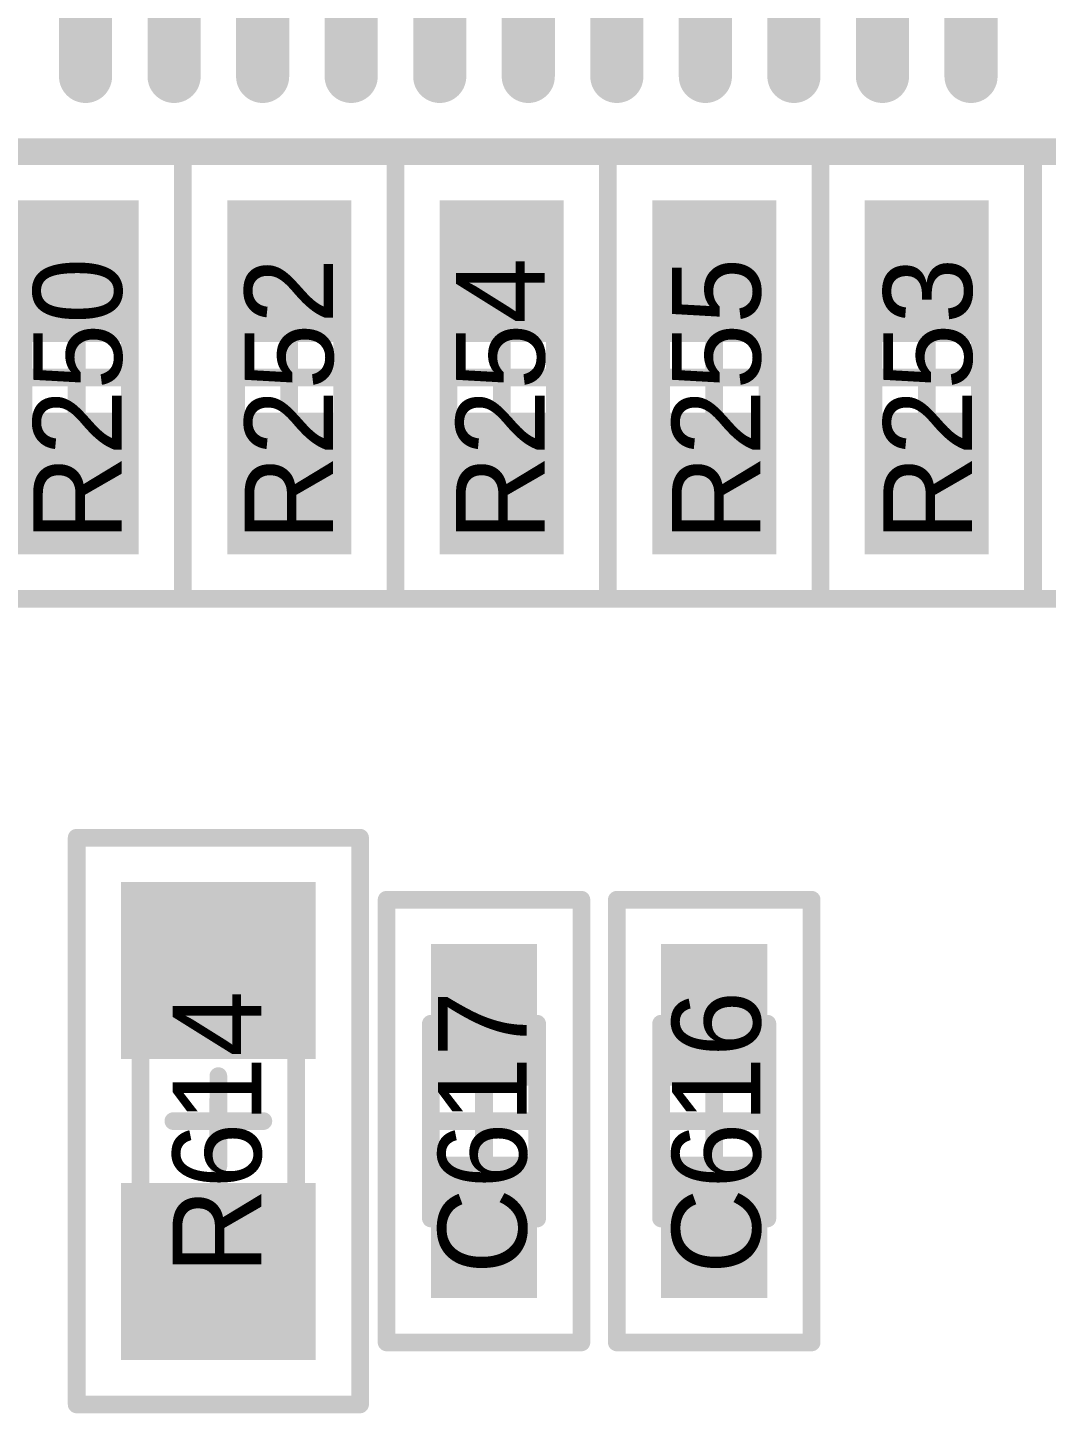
# Model space of a CAD drawing. Header units: millimetres. Extents: x 33.3 to 111.9, y 29.8 to 74.8.
# Drawn here: x 56.39 to 62.14, y 39.55 to 47.37 of the extents above; entities that cross this region are included whole.
import ezdxf

# ---------------------------------------------------------------- set-up
doc = ezdxf.new("R2010")
doc.units = ezdxf.units.MM
for name, color, linetype in [('Mechanical13', 56, 'Continuous'), ('Mechanical15', 56, 'Continuous'), ('Mechanical17', 56, 'Continuous'), ('TopLayer', 1, 'Continuous'), ('TopOverlay', 2, 'Continuous'), ('TopPaste', 8, 'Continuous')]:
    doc.layers.add(name, color=color, linetype=linetype)

# ---------------------------------------------------------------- blocks, each defined once
blk = doc.blocks.new('TQFP64_N_19')
at = {"layer": 'Mechanical15', "const_width": 0.1}
blk.add_lwpolyline([(-6.7, -6.7), (6.7, -6.7)], dxfattribs=at)
at = {"layer": 'TopLayer', "const_width": 0.3}
for points in [[(-1.25, -4.8), (-1.25, -6.3)], [(-0.75, -4.8), (-0.75, -6.3)], [(-0.25, -4.8), (-0.25, -6.3)], [(0.25, -4.8), (0.25, -6.3)], [(0.75, -4.8), (0.75, -6.3)], [(1.25, -4.8), (1.25, -6.3)], [(1.75, -4.8), (1.75, -6.3)], [(2.25, -4.8), (2.25, -6.3)], [(2.75, -4.8), (2.75, -6.3)], [(3.25, -4.8), (3.25, -6.3)], [(3.75, -4.8), (3.75, -6.3)]]:
    blk.add_lwpolyline(points, dxfattribs=at)
at = {"layer": 'TopLayer', "const_width": 0.15}
for points in [[(-1.325, -6.3, 1), (-1.175, -6.3, 1)], [(-0.825, -6.3, 1), (-0.675, -6.3, 1)], [(-0.325, -6.3, 1), (-0.175, -6.3, 1)], [(0.175, -6.3, 1), (0.325, -6.3, 1)], [(0.675, -6.3, 1), (0.825, -6.3, 1)], [(1.175, -6.3, 1), (1.325, -6.3, 1)], [(1.675, -6.3, 1), (1.825, -6.3, 1)], [(2.175, -6.3, 1), (2.325, -6.3, 1)], [(2.675, -6.3, 1), (2.825, -6.3, 1)], [(3.175, -6.3, 1), (3.325, -6.3, 1)], [(3.675, -6.3, 1), (3.825, -6.3, 1)]]:
    blk.add_lwpolyline(points, format="xyb", close=True, dxfattribs=at)
at = {"layer": 'TopPaste', "const_width": 0.3}
for points in [[(-1.25, -4.8), (-1.25, -6.3)], [(-0.75, -4.8), (-0.75, -6.3)], [(-0.25, -4.8), (-0.25, -6.3)], [(0.25, -4.8), (0.25, -6.3)], [(0.75, -4.8), (0.75, -6.3)], [(1.25, -4.8), (1.25, -6.3)], [(1.75, -4.8), (1.75, -6.3)], [(2.25, -4.8), (2.25, -6.3)], [(2.75, -4.8), (2.75, -6.3)], [(3.25, -4.8), (3.25, -6.3)], [(3.75, -4.8), (3.75, -6.3)]]:
    blk.add_lwpolyline(points, dxfattribs=at)
at = {"layer": 'TopPaste', "const_width": 0.15}
for points in [[(-1.325, -6.3, 1), (-1.175, -6.3, 1)], [(-0.825, -6.3, 1), (-0.675, -6.3, 1)], [(-0.325, -6.3, 1), (-0.175, -6.3, 1)], [(0.175, -6.3, 1), (0.325, -6.3, 1)], [(0.675, -6.3, 1), (0.825, -6.3, 1)], [(1.175, -6.3, 1), (1.325, -6.3, 1)], [(1.675, -6.3, 1), (1.825, -6.3, 1)], [(2.175, -6.3, 1), (2.325, -6.3, 1)], [(2.675, -6.3, 1), (2.825, -6.3, 1)], [(3.175, -6.3, 1), (3.325, -6.3, 1)], [(3.675, -6.3, 1), (3.825, -6.3, 1)]]:
    blk.add_lwpolyline(points, format="xyb", close=True, dxfattribs=at)
blk = doc.blocks.new('RESC0603_1608__N_67')
at = {"layer": 'Mechanical13'}
for points, const_width in [([(-0.84, 0.44), (-1.04, 0.44)], 0.2), ([(-1.04, -0.44), (-1.04, 0.44)], 0.2), ([(0.8405, 0.4395), (-0.94, 0.4395)], 0.1), ([(-0.889, -0.44), (-0.94, 0.4395)], 0.1), ([(-0.84, -0.44), (-0.84, 0.44)], 0.2), ([(1.04, 0.44), (0.84, 0.44)], 0.2), ([(0.84, -0.44), (0.84, 0.44)], 0.2), ([(0.94, -0.4395), (0.94, 0.4395)], 0.1), ([(1.04, -0.44), (1.04, 0.44)], 0.2), ([(-0.84, -0.44), (-1.04, -0.44)], 0.2), ([(-0.889, -0.44), (0.94, -0.4395)], 0.1), ([(1.04, -0.44), (0.84, -0.44)], 0.2)]:
    blk.add_lwpolyline(points, dxfattribs=dict(at, const_width=const_width))
for points, const_width in [([(-1.09, 0.44, 1), (-0.99, 0.44, 1)], 0.1), ([(-1.09, 0.44, 1), (-0.99, 0.44, 1)], 0.1), ([(-0.965, 0.4395, 1), (-0.915, 0.4395, 1)], 0.05), ([(-0.965, 0.4395, 1), (-0.915, 0.4395, 1)], 0.05), ([(-0.89, 0.44, 1), (-0.79, 0.44, 1)], 0.1), ([(-0.89, 0.44, 1), (-0.79, 0.44, 1)], 0.1), ([(0.79, 0.44, 1), (0.89, 0.44, 1)], 0.1), ([(0.79, 0.44, 1), (0.89, 0.44, 1)], 0.1), ([(0.8155, 0.4395, 1), (0.8655, 0.4395, 1)], 0.05), ([(0.915, 0.4395, 1), (0.965, 0.4395, 1)], 0.05), ([(0.99, 0.44, 1), (1.09, 0.44, 1)], 0.1), ([(0.99, 0.44, 1), (1.09, 0.44, 1)], 0.1), ([(-1.09, -0.44, 1), (-0.99, -0.44, 1)], 0.1), ([(-1.09, -0.44, 1), (-0.99, -0.44, 1)], 0.1), ([(-0.89, -0.44, 1), (-0.79, -0.44, 1)], 0.1), ([(-0.89, -0.44, 1), (-0.79, -0.44, 1)], 0.1), ([(-0.914, -0.44, 1), (-0.864, -0.44, 1)], 0.05), ([(-0.914, -0.44, 1), (-0.864, -0.44, 1)], 0.05), ([(0.79, -0.44, 1), (0.89, -0.44, 1)], 0.1), ([(0.79, -0.44, 1), (0.89, -0.44, 1)], 0.1), ([(0.915, -0.4395, 1), (0.965, -0.4395, 1)], 0.05), ([(0.915, -0.4395, 1), (0.965, -0.4395, 1)], 0.05), ([(0.99, -0.44, 1), (1.09, -0.44, 1)], 0.1), ([(0.99, -0.44, 1), (1.09, -0.44, 1)], 0.1)]:
    blk.add_lwpolyline(points, format="xyb", close=True, dxfattribs=dict(at, const_width=const_width))
at = {"layer": 'Mechanical15', "const_width": 0.1}
for points in [[(-1.6002, -0.8001), (-1.6002, 0.8001)], [(1.6002, 0.8001), (-1.6002, 0.8001)], [(1.6002, -0.8001), (1.6002, 0.8001)], [(1.6002, -0.8001), (-1.6002, -0.8001)]]:
    blk.add_lwpolyline(points, dxfattribs=at)
at = {"layer": 'Mechanical15', "const_width": 0.05}
for points in [[(-1.6252, 0.8001, 1), (-1.5752, 0.8001, 1)], [(-1.6252, 0.8001, 1), (-1.5752, 0.8001, 1)], [(1.5752, 0.8001, 1), (1.6252, 0.8001, 1)], [(1.5752, 0.8001, 1), (1.6252, 0.8001, 1)], [(-1.6252, -0.8001, 1), (-1.5752, -0.8001, 1)], [(-1.6252, -0.8001, 1), (-1.5752, -0.8001, 1)], [(1.5752, -0.8001, 1), (1.6252, -0.8001, 1)], [(1.5752, -0.8001, 1), (1.6252, -0.8001, 1)]]:
    blk.add_lwpolyline(points, format="xyb", close=True, dxfattribs=at)
at = {"layer": 'Mechanical17', "const_width": 0.1}
for points in [[(-0.0001, -0.0001), (0, 0.254)], [(-0.0001, -0.0001), (-0.254, 0)], [(-0.0001, -0.0001), (0.254, 0)], [(0, -0.254), (-0.0001, -0.0001)]]:
    blk.add_lwpolyline(points, dxfattribs=at)
at = {"layer": 'Mechanical17', "const_width": 0.05}
for points in [[(-0.025, 0.254, 1), (0.025, 0.254, 1)], [(-0.279, 0, 1), (-0.229, 0, 1)], [(-0.0251, -0.0001, 1), (0.0249, -0.0001, 1)], [(-0.0251, -0.0001, 1), (0.0249, -0.0001, 1)], [(-0.0251, -0.0001, 1), (0.0249, -0.0001, 1)], [(-0.0251, -0.0001, 1), (0.0249, -0.0001, 1)], [(0.229, 0, 1), (0.279, 0, 1)], [(-0.025, -0.254, 1), (0.025, -0.254, 1)]]:
    blk.add_lwpolyline(points, format="xyb", close=True, dxfattribs=at)
at = {"layer": 'TopLayer'}
for points in [[(-1.3501, -0.55), (-0.3501, -0.55), (-1.3501, 0.55), (-0.3501, 0.55)], [(0.3499, -0.55), (1.3499, -0.55), (0.3499, 0.55), (1.3499, 0.55)]]:
    blk.add_solid(points, dxfattribs=at)
at = {"layer": 'TopPaste'}
for points in [[(-1.3501, -0.55), (-0.3501, -0.55), (-1.3501, 0.55), (-0.3501, 0.55)], [(0.3499, -0.55), (1.3499, -0.55), (0.3499, 0.55), (1.3499, 0.55)]]:
    blk.add_solid(points, dxfattribs=at)
blk = doc.blocks.new('RESC0402_1005__N_141')
at = {"layer": 'Mechanical13', "const_width": 0.1}
for points in [[(-0.55, 0.3), (0.55, 0.3)], [(-0.55, 0.3), (-0.55, -0.3)], [(0.55, 0.3), (0.55, -0.3)], [(-0.55, -0.3), (0.55, -0.3)]]:
    blk.add_lwpolyline(points, dxfattribs=at)
at = {"layer": 'Mechanical13', "const_width": 0.05}
for points in [[(-0.575, 0.3, 1), (-0.525, 0.3, 1)], [(-0.575, 0.3, 1), (-0.525, 0.3, 1)], [(0.525, 0.3, 1), (0.575, 0.3, 1)], [(0.525, 0.3, 1), (0.575, 0.3, 1)], [(-0.575, -0.3, 1), (-0.525, -0.3, 1)], [(-0.575, -0.3, 1), (-0.525, -0.3, 1)], [(0.525, -0.3, 1), (0.575, -0.3, 1)], [(0.525, -0.3, 1), (0.575, -0.3, 1)]]:
    blk.add_lwpolyline(points, format="xyb", close=True, dxfattribs=at)
at = {"layer": 'Mechanical15', "const_width": 0.1}
for points in [[(-1.25, 0.6), (1.25, 0.6)], [(-1.25, 0.6), (-1.25, -0.6)], [(1.25, 0.6), (1.25, -0.6)], [(-1.25, -0.6), (1.25, -0.6)]]:
    blk.add_lwpolyline(points, dxfattribs=at)
at = {"layer": 'Mechanical15', "const_width": 0.05}
for points in [[(-1.275, 0.6, 1), (-1.225, 0.6, 1)], [(-1.275, 0.6, 1), (-1.225, 0.6, 1)], [(1.225, 0.6, 1), (1.275, 0.6, 1)], [(1.225, 0.6, 1), (1.275, 0.6, 1)], [(-1.275, -0.6, 1), (-1.225, -0.6, 1)], [(-1.275, -0.6, 1), (-1.225, -0.6, 1)], [(1.225, -0.6, 1), (1.275, -0.6, 1)], [(1.225, -0.6, 1), (1.275, -0.6, 1)]]:
    blk.add_lwpolyline(points, format="xyb", close=True, dxfattribs=at)
at = {"layer": 'Mechanical17', "const_width": 0.1}
for points in [[(0, 0.3), (0, -0.3)], [(-0.3, 0), (0.3, 0)]]:
    blk.add_lwpolyline(points, dxfattribs=at)
at = {"layer": 'Mechanical17', "const_width": 0.05}
for points in [[(-0.025, 0.3, 1), (0.025, 0.3, 1)], [(-0.325, 0, 1), (-0.275, 0, 1)], [(0.275, 0, 1), (0.325, 0, 1)], [(-0.025, -0.3, 1), (0.025, -0.3, 1)]]:
    blk.add_lwpolyline(points, format="xyb", close=True, dxfattribs=at)
at = {"layer": 'TopLayer'}
for points in [[(-0.2, -0.35), (-0.2, 0.35), (-1, -0.35), (-1, 0.35)], [(1, -0.35), (1, 0.35), (0.2, -0.35), (0.2, 0.35)]]:
    blk.add_solid(points, dxfattribs=at)
at = {"layer": 'TopPaste'}
for points in [[(-0.2, -0.35), (-0.2, 0.35), (-1, -0.35), (-1, 0.35)], [(1, -0.35), (1, 0.35), (0.2, -0.35), (0.2, 0.35)]]:
    blk.add_solid(points, dxfattribs=at)
blk = doc.blocks.new('RESC0402_1005__N_142')
at = {"layer": 'Mechanical13', "const_width": 0.1}
for points in [[(0.55, 0.3), (-0.55, 0.3)], [(-0.55, -0.3), (-0.55, 0.3)], [(0.55, -0.3), (0.55, 0.3)], [(0.55, -0.3), (-0.55, -0.3)]]:
    blk.add_lwpolyline(points, dxfattribs=at)
at = {"layer": 'Mechanical13', "const_width": 0.05}
for points in [[(-0.575, 0.3, 1), (-0.525, 0.3, 1)], [(-0.575, 0.3, 1), (-0.525, 0.3, 1)], [(0.525, 0.3, 1), (0.575, 0.3, 1)], [(0.525, 0.3, 1), (0.575, 0.3, 1)], [(-0.575, -0.3, 1), (-0.525, -0.3, 1)], [(-0.575, -0.3, 1), (-0.525, -0.3, 1)], [(0.525, -0.3, 1), (0.575, -0.3, 1)], [(0.525, -0.3, 1), (0.575, -0.3, 1)]]:
    blk.add_lwpolyline(points, format="xyb", close=True, dxfattribs=at)
at = {"layer": 'Mechanical15', "const_width": 0.1}
for points in [[(1.25, 0.6), (-1.25, 0.6)], [(-1.25, -0.6), (-1.25, 0.6)], [(1.25, -0.6), (1.25, 0.6)], [(1.25, -0.6), (-1.25, -0.6)]]:
    blk.add_lwpolyline(points, dxfattribs=at)
at = {"layer": 'Mechanical15', "const_width": 0.05}
for points in [[(-1.275, 0.6, 1), (-1.225, 0.6, 1)], [(-1.275, 0.6, 1), (-1.225, 0.6, 1)], [(1.225, 0.6, 1), (1.275, 0.6, 1)], [(1.225, 0.6, 1), (1.275, 0.6, 1)], [(-1.275, -0.6, 1), (-1.225, -0.6, 1)], [(-1.275, -0.6, 1), (-1.225, -0.6, 1)], [(1.225, -0.6, 1), (1.275, -0.6, 1)], [(1.225, -0.6, 1), (1.275, -0.6, 1)]]:
    blk.add_lwpolyline(points, format="xyb", close=True, dxfattribs=at)
at = {"layer": 'Mechanical17', "const_width": 0.1}
for points in [[(0, -0.3), (0, 0.3)], [(0.3, 0), (-0.3, 0)]]:
    blk.add_lwpolyline(points, dxfattribs=at)
at = {"layer": 'Mechanical17', "const_width": 0.05}
for points in [[(-0.025, 0.3, 1), (0.025, 0.3, 1)], [(-0.325, 0, 1), (-0.275, 0, 1)], [(0.275, 0, 1), (0.325, 0, 1)], [(-0.025, -0.3, 1), (0.025, -0.3, 1)]]:
    blk.add_lwpolyline(points, format="xyb", close=True, dxfattribs=at)
at = {"layer": 'TopLayer'}
for points in [[(-0.2, -0.35), (-0.2, 0.35), (-1, -0.35), (-1, 0.35)], [(1, -0.35), (1, 0.35), (0.2, -0.35), (0.2, 0.35)]]:
    blk.add_solid(points, dxfattribs=at)
at = {"layer": 'TopPaste'}
for points in [[(-0.2, -0.35), (-0.2, 0.35), (-1, -0.35), (-1, 0.35)], [(1, -0.35), (1, 0.35), (0.2, -0.35), (0.2, 0.35)]]:
    blk.add_solid(points, dxfattribs=at)
blk = doc.blocks.new('RESC0402_1005__N_143')
at = {"layer": 'Mechanical13', "const_width": 0.1}
for points in [[(-0.55, 0.3), (0.55, 0.3)], [(-0.55, 0.3), (-0.55, -0.3)], [(0.55, 0.3), (0.55, -0.3)], [(-0.55, -0.3), (0.55, -0.3)]]:
    blk.add_lwpolyline(points, dxfattribs=at)
at = {"layer": 'Mechanical13', "const_width": 0.05}
for points in [[(-0.575, 0.3, 1), (-0.525, 0.3, 1)], [(-0.575, 0.3, 1), (-0.525, 0.3, 1)], [(0.525, 0.3, 1), (0.575, 0.3, 1)], [(0.525, 0.3, 1), (0.575, 0.3, 1)], [(-0.575, -0.3, 1), (-0.525, -0.3, 1)], [(-0.575, -0.3, 1), (-0.525, -0.3, 1)], [(0.525, -0.3, 1), (0.575, -0.3, 1)], [(0.525, -0.3, 1), (0.575, -0.3, 1)]]:
    blk.add_lwpolyline(points, format="xyb", close=True, dxfattribs=at)
at = {"layer": 'Mechanical15', "const_width": 0.1}
for points in [[(-1.25, 0.6), (1.25, 0.6)], [(-1.25, 0.6), (-1.25, -0.6)], [(1.25, 0.6), (1.25, -0.6)], [(-1.25, -0.6), (1.25, -0.6)]]:
    blk.add_lwpolyline(points, dxfattribs=at)
at = {"layer": 'Mechanical15', "const_width": 0.05}
for points in [[(-1.275, 0.6, 1), (-1.225, 0.6, 1)], [(-1.275, 0.6, 1), (-1.225, 0.6, 1)], [(1.225, 0.6, 1), (1.275, 0.6, 1)], [(1.225, 0.6, 1), (1.275, 0.6, 1)], [(-1.275, -0.6, 1), (-1.225, -0.6, 1)], [(-1.275, -0.6, 1), (-1.225, -0.6, 1)], [(1.225, -0.6, 1), (1.275, -0.6, 1)], [(1.225, -0.6, 1), (1.275, -0.6, 1)]]:
    blk.add_lwpolyline(points, format="xyb", close=True, dxfattribs=at)
at = {"layer": 'Mechanical17', "const_width": 0.1}
for points in [[(0, 0.3), (0, -0.3)], [(-0.3, 0), (0.3, 0)]]:
    blk.add_lwpolyline(points, dxfattribs=at)
at = {"layer": 'Mechanical17', "const_width": 0.05}
for points in [[(-0.025, 0.3, 1), (0.025, 0.3, 1)], [(-0.325, 0, 1), (-0.275, 0, 1)], [(0.275, 0, 1), (0.325, 0, 1)], [(-0.025, -0.3, 1), (0.025, -0.3, 1)]]:
    blk.add_lwpolyline(points, format="xyb", close=True, dxfattribs=at)
at = {"layer": 'TopLayer'}
for points in [[(-0.2, -0.35), (-0.2, 0.35), (-1, -0.35), (-1, 0.35)], [(1, -0.35), (1, 0.35), (0.2, -0.35), (0.2, 0.35)]]:
    blk.add_solid(points, dxfattribs=at)
at = {"layer": 'TopPaste'}
for points in [[(-0.2, -0.35), (-0.2, 0.35), (-1, -0.35), (-1, 0.35)], [(1, -0.35), (1, 0.35), (0.2, -0.35), (0.2, 0.35)]]:
    blk.add_solid(points, dxfattribs=at)
blk = doc.blocks.new('RESC0402_1005__N_144')
at = {"layer": 'Mechanical13', "const_width": 0.1}
for points in [[(0.55, 0.3), (-0.55, 0.3)], [(-0.55, -0.3), (-0.55, 0.3)], [(0.55, -0.3), (0.55, 0.3)], [(0.55, -0.3), (-0.55, -0.3)]]:
    blk.add_lwpolyline(points, dxfattribs=at)
at = {"layer": 'Mechanical13', "const_width": 0.05}
for points in [[(-0.575, 0.3, 1), (-0.525, 0.3, 1)], [(-0.575, 0.3, 1), (-0.525, 0.3, 1)], [(0.525, 0.3, 1), (0.575, 0.3, 1)], [(0.525, 0.3, 1), (0.575, 0.3, 1)], [(-0.575, -0.3, 1), (-0.525, -0.3, 1)], [(-0.575, -0.3, 1), (-0.525, -0.3, 1)], [(0.525, -0.3, 1), (0.575, -0.3, 1)], [(0.525, -0.3, 1), (0.575, -0.3, 1)]]:
    blk.add_lwpolyline(points, format="xyb", close=True, dxfattribs=at)
at = {"layer": 'Mechanical15', "const_width": 0.1}
for points in [[(1.25, 0.6), (-1.25, 0.6)], [(-1.25, -0.6), (-1.25, 0.6)], [(1.25, -0.6), (1.25, 0.6)], [(1.25, -0.6), (-1.25, -0.6)]]:
    blk.add_lwpolyline(points, dxfattribs=at)
at = {"layer": 'Mechanical15', "const_width": 0.05}
for points in [[(-1.275, 0.6, 1), (-1.225, 0.6, 1)], [(-1.275, 0.6, 1), (-1.225, 0.6, 1)], [(1.225, 0.6, 1), (1.275, 0.6, 1)], [(1.225, 0.6, 1), (1.275, 0.6, 1)], [(-1.275, -0.6, 1), (-1.225, -0.6, 1)], [(-1.275, -0.6, 1), (-1.225, -0.6, 1)], [(1.225, -0.6, 1), (1.275, -0.6, 1)], [(1.225, -0.6, 1), (1.275, -0.6, 1)]]:
    blk.add_lwpolyline(points, format="xyb", close=True, dxfattribs=at)
at = {"layer": 'Mechanical17', "const_width": 0.1}
for points in [[(0, -0.3), (0, 0.3)], [(0.3, 0), (-0.3, 0)]]:
    blk.add_lwpolyline(points, dxfattribs=at)
at = {"layer": 'Mechanical17', "const_width": 0.05}
for points in [[(-0.025, 0.3, 1), (0.025, 0.3, 1)], [(-0.325, 0, 1), (-0.275, 0, 1)], [(0.275, 0, 1), (0.325, 0, 1)], [(-0.025, -0.3, 1), (0.025, -0.3, 1)]]:
    blk.add_lwpolyline(points, format="xyb", close=True, dxfattribs=at)
at = {"layer": 'TopLayer'}
for points in [[(-0.2, -0.35), (-0.2, 0.35), (-1, -0.35), (-1, 0.35)], [(1, -0.35), (1, 0.35), (0.2, -0.35), (0.2, 0.35)]]:
    blk.add_solid(points, dxfattribs=at)
at = {"layer": 'TopPaste'}
for points in [[(-0.2, -0.35), (-0.2, 0.35), (-1, -0.35), (-1, 0.35)], [(1, -0.35), (1, 0.35), (0.2, -0.35), (0.2, 0.35)]]:
    blk.add_solid(points, dxfattribs=at)
blk = doc.blocks.new('RESC0402_1005__N_145')
at = {"layer": 'Mechanical13', "const_width": 0.1}
for points in [[(0.55, 0.3), (-0.55, 0.3)], [(-0.55, -0.3), (-0.55, 0.3)], [(0.55, -0.3), (0.55, 0.3)], [(0.55, -0.3), (-0.55, -0.3)]]:
    blk.add_lwpolyline(points, dxfattribs=at)
at = {"layer": 'Mechanical13', "const_width": 0.05}
for points in [[(-0.575, 0.3, 1), (-0.525, 0.3, 1)], [(-0.575, 0.3, 1), (-0.525, 0.3, 1)], [(0.525, 0.3, 1), (0.575, 0.3, 1)], [(0.525, 0.3, 1), (0.575, 0.3, 1)], [(-0.575, -0.3, 1), (-0.525, -0.3, 1)], [(-0.575, -0.3, 1), (-0.525, -0.3, 1)], [(0.525, -0.3, 1), (0.575, -0.3, 1)], [(0.525, -0.3, 1), (0.575, -0.3, 1)]]:
    blk.add_lwpolyline(points, format="xyb", close=True, dxfattribs=at)
at = {"layer": 'Mechanical15', "const_width": 0.1}
for points in [[(1.25, 0.6), (-1.25, 0.6)], [(-1.25, -0.6), (-1.25, 0.6)], [(1.25, -0.6), (1.25, 0.6)], [(1.25, -0.6), (-1.25, -0.6)]]:
    blk.add_lwpolyline(points, dxfattribs=at)
at = {"layer": 'Mechanical15', "const_width": 0.05}
for points in [[(-1.275, 0.6, 1), (-1.225, 0.6, 1)], [(-1.275, 0.6, 1), (-1.225, 0.6, 1)], [(1.225, 0.6, 1), (1.275, 0.6, 1)], [(1.225, 0.6, 1), (1.275, 0.6, 1)], [(-1.275, -0.6, 1), (-1.225, -0.6, 1)], [(-1.275, -0.6, 1), (-1.225, -0.6, 1)], [(1.225, -0.6, 1), (1.275, -0.6, 1)], [(1.225, -0.6, 1), (1.275, -0.6, 1)]]:
    blk.add_lwpolyline(points, format="xyb", close=True, dxfattribs=at)
at = {"layer": 'Mechanical17', "const_width": 0.1}
for points in [[(0, -0.3), (0, 0.3)], [(0.3, 0), (-0.3, 0)]]:
    blk.add_lwpolyline(points, dxfattribs=at)
at = {"layer": 'Mechanical17', "const_width": 0.05}
for points in [[(-0.025, 0.3, 1), (0.025, 0.3, 1)], [(-0.325, 0, 1), (-0.275, 0, 1)], [(0.275, 0, 1), (0.325, 0, 1)], [(-0.025, -0.3, 1), (0.025, -0.3, 1)]]:
    blk.add_lwpolyline(points, format="xyb", close=True, dxfattribs=at)
at = {"layer": 'TopLayer'}
for points in [[(-0.2, -0.35), (-0.2, 0.35), (-1, -0.35), (-1, 0.35)], [(1, -0.35), (1, 0.35), (0.2, -0.35), (0.2, 0.35)]]:
    blk.add_solid(points, dxfattribs=at)
at = {"layer": 'TopPaste'}
for points in [[(-0.2, -0.35), (-0.2, 0.35), (-1, -0.35), (-1, 0.35)], [(1, -0.35), (1, 0.35), (0.2, -0.35), (0.2, 0.35)]]:
    blk.add_solid(points, dxfattribs=at)
blk = doc.blocks.new('RESC0402_1005__N_146')
at = {"layer": 'Mechanical13', "const_width": 0.1}
for points in [[(0.55, 0.3), (-0.55, 0.3)], [(-0.55, -0.3), (-0.55, 0.3)], [(0.55, -0.3), (0.55, 0.3)], [(0.55, -0.3), (-0.55, -0.3)]]:
    blk.add_lwpolyline(points, dxfattribs=at)
at = {"layer": 'Mechanical13', "const_width": 0.05}
for points in [[(-0.575, 0.3, 1), (-0.525, 0.3, 1)], [(-0.575, 0.3, 1), (-0.525, 0.3, 1)], [(0.525, 0.3, 1), (0.575, 0.3, 1)], [(0.525, 0.3, 1), (0.575, 0.3, 1)], [(-0.575, -0.3, 1), (-0.525, -0.3, 1)], [(-0.575, -0.3, 1), (-0.525, -0.3, 1)], [(0.525, -0.3, 1), (0.575, -0.3, 1)], [(0.525, -0.3, 1), (0.575, -0.3, 1)]]:
    blk.add_lwpolyline(points, format="xyb", close=True, dxfattribs=at)
at = {"layer": 'Mechanical15', "const_width": 0.1}
for points in [[(1.25, 0.6), (-1.25, 0.6)], [(-1.25, -0.6), (-1.25, 0.6)], [(1.25, -0.6), (1.25, 0.6)], [(1.25, -0.6), (-1.25, -0.6)]]:
    blk.add_lwpolyline(points, dxfattribs=at)
at = {"layer": 'Mechanical15', "const_width": 0.05}
for points in [[(-1.275, 0.6, 1), (-1.225, 0.6, 1)], [(-1.275, 0.6, 1), (-1.225, 0.6, 1)], [(1.225, 0.6, 1), (1.275, 0.6, 1)], [(1.225, 0.6, 1), (1.275, 0.6, 1)], [(-1.275, -0.6, 1), (-1.225, -0.6, 1)], [(-1.275, -0.6, 1), (-1.225, -0.6, 1)], [(1.225, -0.6, 1), (1.275, -0.6, 1)], [(1.225, -0.6, 1), (1.275, -0.6, 1)]]:
    blk.add_lwpolyline(points, format="xyb", close=True, dxfattribs=at)
at = {"layer": 'Mechanical17', "const_width": 0.1}
for points in [[(0, -0.3), (0, 0.3)], [(0.3, 0), (-0.3, 0)]]:
    blk.add_lwpolyline(points, dxfattribs=at)
at = {"layer": 'Mechanical17', "const_width": 0.05}
for points in [[(-0.025, 0.3, 1), (0.025, 0.3, 1)], [(-0.325, 0, 1), (-0.275, 0, 1)], [(0.275, 0, 1), (0.325, 0, 1)], [(-0.025, -0.3, 1), (0.025, -0.3, 1)]]:
    blk.add_lwpolyline(points, format="xyb", close=True, dxfattribs=at)
at = {"layer": 'TopLayer'}
for points in [[(-0.2, -0.35), (-0.2, 0.35), (-1, -0.35), (-1, 0.35)], [(1, -0.35), (1, 0.35), (0.2, -0.35), (0.2, 0.35)]]:
    blk.add_solid(points, dxfattribs=at)
at = {"layer": 'TopPaste'}
for points in [[(-0.2, -0.35), (-0.2, 0.35), (-1, -0.35), (-1, 0.35)], [(1, -0.35), (1, 0.35), (0.2, -0.35), (0.2, 0.35)]]:
    blk.add_solid(points, dxfattribs=at)
blk = doc.blocks.new('CAPC0402_1005__N_267')
at = {"layer": 'Mechanical13', "const_width": 0.1}
for points in [[(0.55, 0.3), (-0.55, 0.3)], [(-0.55, -0.3), (-0.55, 0.3)], [(0.55, -0.3), (0.55, 0.3)], [(0.55, -0.3), (-0.55, -0.3)]]:
    blk.add_lwpolyline(points, dxfattribs=at)
at = {"layer": 'Mechanical13', "const_width": 0.05}
for points in [[(-0.575, 0.3, 1), (-0.525, 0.3, 1)], [(-0.575, 0.3, 1), (-0.525, 0.3, 1)], [(0.525, 0.3, 1), (0.575, 0.3, 1)], [(0.525, 0.3, 1), (0.575, 0.3, 1)], [(-0.575, -0.3, 1), (-0.525, -0.3, 1)], [(-0.575, -0.3, 1), (-0.525, -0.3, 1)], [(0.525, -0.3, 1), (0.575, -0.3, 1)], [(0.525, -0.3, 1), (0.575, -0.3, 1)]]:
    blk.add_lwpolyline(points, format="xyb", close=True, dxfattribs=at)
at = {"layer": 'Mechanical15', "const_width": 0.1}
for points in [[(1.25, 0.55), (-1.25, 0.55)], [(-1.25, -0.55), (-1.25, 0.55)], [(1.25, -0.55), (1.25, 0.55)], [(1.25, -0.55), (-1.25, -0.55)]]:
    blk.add_lwpolyline(points, dxfattribs=at)
at = {"layer": 'Mechanical15', "const_width": 0.05}
for points in [[(-1.275, 0.55, 1), (-1.225, 0.55, 1)], [(-1.275, 0.55, 1), (-1.225, 0.55, 1)], [(1.225, 0.55, 1), (1.275, 0.55, 1)], [(1.225, 0.55, 1), (1.275, 0.55, 1)], [(-1.275, -0.55, 1), (-1.225, -0.55, 1)], [(-1.275, -0.55, 1), (-1.225, -0.55, 1)], [(1.225, -0.55, 1), (1.275, -0.55, 1)], [(1.225, -0.55, 1), (1.275, -0.55, 1)]]:
    blk.add_lwpolyline(points, format="xyb", close=True, dxfattribs=at)
at = {"layer": 'Mechanical17', "const_width": 0.1}
for points in [[(0, -0.3), (0, 0.3)], [(0.3, 0), (-0.3, 0)]]:
    blk.add_lwpolyline(points, dxfattribs=at)
at = {"layer": 'Mechanical17', "const_width": 0.05}
for points in [[(-0.025, 0.3, 1), (0.025, 0.3, 1)], [(-0.325, 0, 1), (-0.275, 0, 1)], [(0.275, 0, 1), (0.325, 0, 1)], [(-0.025, -0.3, 1), (0.025, -0.3, 1)]]:
    blk.add_lwpolyline(points, format="xyb", close=True, dxfattribs=at)
at = {"layer": 'TopLayer'}
for points in [[(-0.2, -0.3), (-0.2, 0.3), (-1, -0.3), (-1, 0.3)], [(1, -0.3), (1, 0.3), (0.2, -0.3), (0.2, 0.3)]]:
    blk.add_solid(points, dxfattribs=at)
at = {"layer": 'TopPaste'}
for points in [[(-0.2, -0.3), (-0.2, 0.3), (-1, -0.3), (-1, 0.3)], [(1, -0.3), (1, 0.3), (0.2, -0.3), (0.2, 0.3)]]:
    blk.add_solid(points, dxfattribs=at)
blk = doc.blocks.new('CAPC0402_1005__N_268')
at = {"layer": 'Mechanical13', "const_width": 0.1}
for points in [[(0.55, 0.3), (-0.55, 0.3)], [(-0.55, -0.3), (-0.55, 0.3)], [(0.55, -0.3), (0.55, 0.3)], [(0.55, -0.3), (-0.55, -0.3)]]:
    blk.add_lwpolyline(points, dxfattribs=at)
at = {"layer": 'Mechanical13', "const_width": 0.05}
for points in [[(-0.575, 0.3, 1), (-0.525, 0.3, 1)], [(-0.575, 0.3, 1), (-0.525, 0.3, 1)], [(0.525, 0.3, 1), (0.575, 0.3, 1)], [(0.525, 0.3, 1), (0.575, 0.3, 1)], [(-0.575, -0.3, 1), (-0.525, -0.3, 1)], [(-0.575, -0.3, 1), (-0.525, -0.3, 1)], [(0.525, -0.3, 1), (0.575, -0.3, 1)], [(0.525, -0.3, 1), (0.575, -0.3, 1)]]:
    blk.add_lwpolyline(points, format="xyb", close=True, dxfattribs=at)
at = {"layer": 'Mechanical15', "const_width": 0.1}
for points in [[(1.25, 0.55), (-1.25, 0.55)], [(-1.25, -0.55), (-1.25, 0.55)], [(1.25, -0.55), (1.25, 0.55)], [(1.25, -0.55), (-1.25, -0.55)]]:
    blk.add_lwpolyline(points, dxfattribs=at)
at = {"layer": 'Mechanical15', "const_width": 0.05}
for points in [[(-1.275, 0.55, 1), (-1.225, 0.55, 1)], [(-1.275, 0.55, 1), (-1.225, 0.55, 1)], [(1.225, 0.55, 1), (1.275, 0.55, 1)], [(1.225, 0.55, 1), (1.275, 0.55, 1)], [(-1.275, -0.55, 1), (-1.225, -0.55, 1)], [(-1.275, -0.55, 1), (-1.225, -0.55, 1)], [(1.225, -0.55, 1), (1.275, -0.55, 1)], [(1.225, -0.55, 1), (1.275, -0.55, 1)]]:
    blk.add_lwpolyline(points, format="xyb", close=True, dxfattribs=at)
at = {"layer": 'Mechanical17', "const_width": 0.1}
for points in [[(0, -0.3), (0, 0.3)], [(0.3, 0), (-0.3, 0)]]:
    blk.add_lwpolyline(points, dxfattribs=at)
at = {"layer": 'Mechanical17', "const_width": 0.05}
for points in [[(-0.025, 0.3, 1), (0.025, 0.3, 1)], [(-0.325, 0, 1), (-0.275, 0, 1)], [(0.275, 0, 1), (0.325, 0, 1)], [(-0.025, -0.3, 1), (0.025, -0.3, 1)]]:
    blk.add_lwpolyline(points, format="xyb", close=True, dxfattribs=at)
at = {"layer": 'TopLayer'}
for points in [[(-0.2, -0.3), (-0.2, 0.3), (-1, -0.3), (-1, 0.3)], [(1, -0.3), (1, 0.3), (0.2, -0.3), (0.2, 0.3)]]:
    blk.add_solid(points, dxfattribs=at)
at = {"layer": 'TopPaste'}
for points in [[(-0.2, -0.3), (-0.2, 0.3), (-1, -0.3), (-1, 0.3)], [(1, -0.3), (1, 0.3), (0.2, -0.3), (0.2, 0.3)]]:
    blk.add_solid(points, dxfattribs=at)

msp = doc.modelspace()

# ---------------------------------------------------------------- block references
msp.add_blockref('TQFP64_N_19', (57.967, 53.399))
for name, p, rotation in [('RESC0402_1005__N_146', (56.667, 45.399), 270), ('RESC0402_1005__N_144', (57.867, 45.399), 270), ('RESC0402_1005__N_142', (59.067, 45.399), 270), ('RESC0402_1005__N_141', (60.267, 45.399), 90), ('RESC0402_1005__N_143', (61.467, 45.399), 90), ('RESC0402_1005__N_145', (62.667, 45.399), 270), ('RESC0603_1608__N_67', (57.467, 41.199), 270), ('CAPC0402_1005__N_267', (58.967, 41.199), 270), ('CAPC0402_1005__N_268', (60.267, 41.199), 270)]:
    msp.add_blockref(name, p, dxfattribs=dict(rotation=rotation))

# ---------------------------------------------------------------- texts
at = {"layer": 'TopOverlay'}
for s, p in [('R250', (56.9214, 44.4754)), ('R252', (58.1152, 44.4754)), ('R254', (59.309, 44.4754)), ('R255', (60.5282, 44.4754)), ('R253', (61.722, 44.4754)), ('R614', (57.7088, 40.3352)), ('C617', (59.2074, 40.3352)), ('C616', (60.5282, 40.3352))]:
    msp.add_text(s, height=0.5, rotation=90, dxfattribs=at).set_placement(p)

doc.saveas('drawing.dxf')
